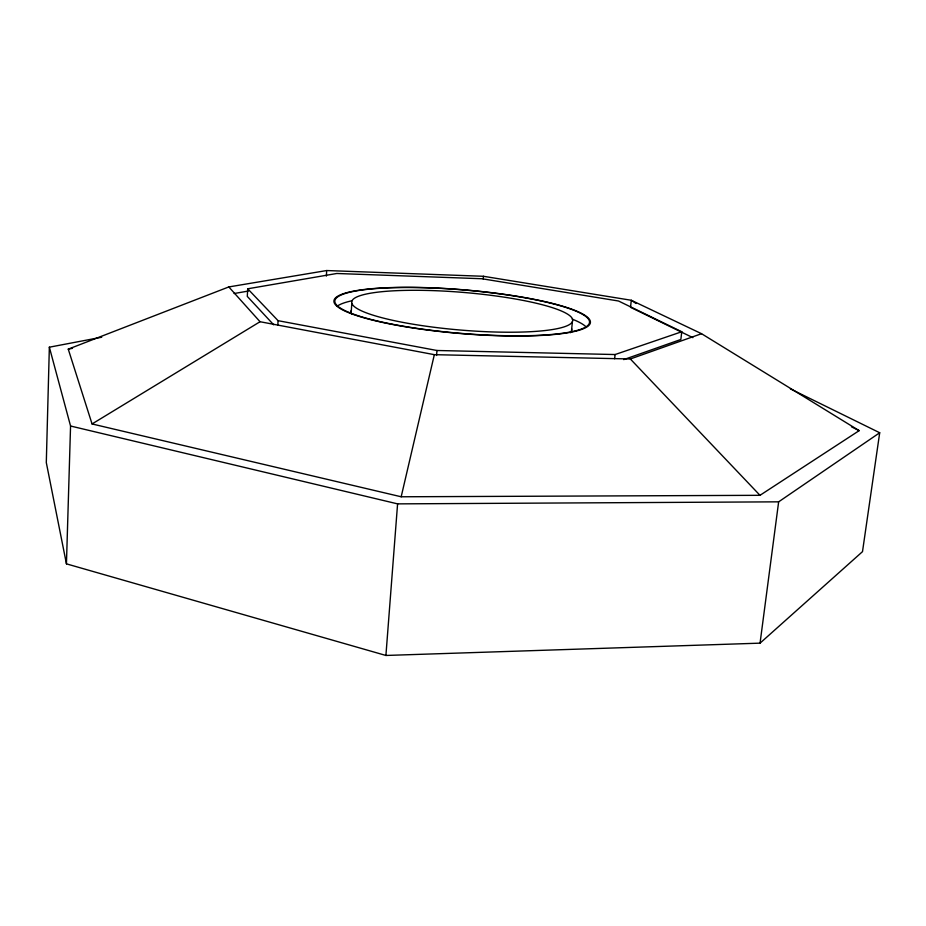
<?xml version="1.0" encoding="UTF-8"?>
<svg xmlns="http://www.w3.org/2000/svg" width="926" height="926" viewBox="0 0 926 926"><rect width="100%" height="100%" fill="white"/><g stroke="black" fill="none" stroke-linecap="round" stroke-linejoin="round"><path stroke-width="1.39" d="M101.721 337.226L49.356 347.192L46.3 462.572L66.441 563.853L385.91 655.458L760.049 643.153L862.5 551.641L879.7 432.755L790.387 388.874M66.441 563.853L70.561 426.018L49.356 347.192M623.73 359.612L680.865 339.472L681.744 331.751L618.522 301.008L481.914 278.738L336.809 273.483L247.705 288.796L247.288 296.401L273.679 324.806M277.835 324.852L278.078 320.685L247.705 288.796M326.346 276.11L326.704 270.542L483.441 276.284L631.289 300.267L701.538 333.707L859.166 430.648L759.991 495.317L401.178 496.776L92.056 423.958L68.258 349.137L228.815 286.933L326.704 270.542M351.174 312.722L351.822 303.172M385.91 655.458L397.59 503.871L70.561 426.018M436.563 355.48L436.968 350.491L278.078 320.685M483.21 278.992L483.441 276.284M571.469 331.149L572.407 321.635A110.888 18.867 4.8 0 0 414.154 290.289A110.888 18.867 4.8 0 0 400.044 321.843A110.888 18.867 4.8 0 0 572.407 321.635M614.656 358.756L615.096 354.542L681.744 331.751M760.049 643.153L778.65 501.834L879.7 432.755M401.178 496.776L434.34 354.67L630.34 358.975L701.538 333.707M92.056 423.958L260.044 321.727L434.34 354.67M68.258 349.137L72.494 348.315M234.093 293.53L248.272 291.065M397.59 503.871L778.65 501.834M436.968 350.491L615.096 354.542M692.845 337.643L630.537 307.305L631.289 300.267L636.069 303.496M851.469 426.793L859.166 430.648M630.34 358.975L759.991 495.317M228.815 286.933L260.044 321.727M337.029 306.298A127.638 22.444 4.8 0 1 352.239 300.707M572.187 319.111A127.638 22.444 4.8 0 1 586.378 327.156M571.62 328.707A110.738 19.458 4.8 0 1 570.381 332.7M352.007 314.423A110.738 19.458 4.8 0 1 351.371 310.279M391.131 324.193A128.691 21.911 4.8 0 0 590.163 323.498A128.691 21.911 4.8 0 0 405.206 287.338A128.691 21.911 4.8 0 0 391.131 324.193M391.571 324.065A127.811 21.761 4.8 0 0 589.283 323.405A127.811 21.761 4.8 0 0 405.657 287.477A127.811 21.761 4.8 0 0 391.571 324.065"/></g></svg>
